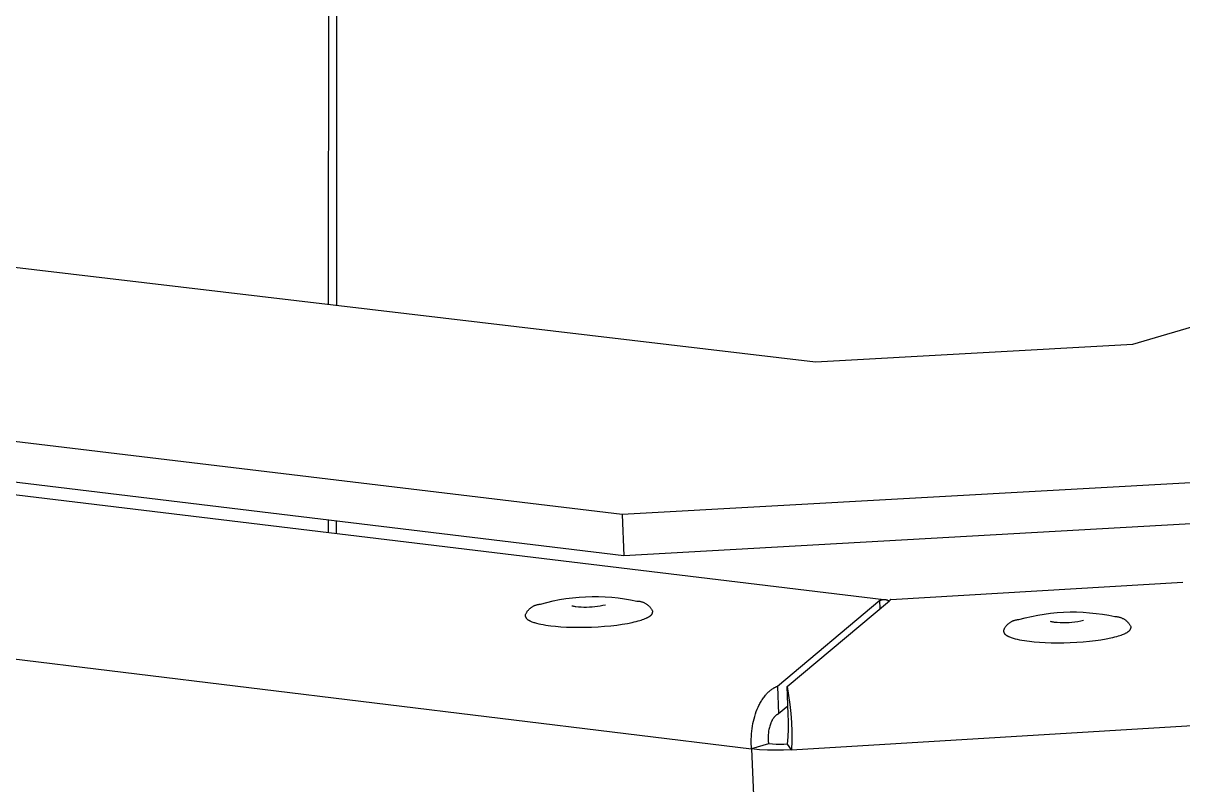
# Model space of a CAD drawing. Header units: millimetres. Extents: x 974 to 5700, y -47 to 3256.
# Drawn here: x 1854.4 to 1937.5, y 1317.5 to 1372.1 of the extents above; entities that cross this region are included whole.
import ezdxf

# ---------------------------------------------------------------- set-up
doc = ezdxf.new("R2010")
doc.units = ezdxf.units.MM
doc.header["$MEASUREMENT"] = 0
doc.layers.add('Domyslna', color=7, linetype='Continuous', true_color=0x000000)
doc.layers.add('Utwórz2D linie widoczne', color=7, linetype='Continuous', true_color=0x000000)

msp = doc.modelspace()

# ---------------------------------------------------------------- linework, layer by layer
at = {"layer": 'Domyslna'}
for p, q in [((1654.746, 1350.85), (1906.592, 1320.094)), ((1909.462, 1320.034), (1954.497, 1322.759)), ((1906.592, 1320.094), (1935.981, 603.659))]:
    msp.add_line(p, q, dxfattribs=at)
at = {"layer": 'Utwórz2D linie widoczne'}
for p, q in [((1933.908, 1349.088), (2097.158, 1397.747)), ((1876.273, 1383.838), (1876.253, 1351.962)), ((1876.857, 1383.771), (1876.836, 1351.893)), ((1713.005, 1371.258), (1911.175, 1347.835)), ((1897.306, 1336.899), (1666.098, 1364.631)), ((1897.429, 1333.943), (1666.26, 1361.765)), ((1684.047, 1358.768), (1916.08, 1330.814)), ((1911.175, 1347.835), (1933.908, 1349.088)), ((1961.914, 1340.505), (1897.306, 1336.899)), ((1962.024, 1337.56), (1897.429, 1333.943)), ((1876.243, 1336.493), (1876.243, 1335.614)), ((1876.825, 1336.423), (1876.825, 1335.544)), ((1897.306, 1336.899), (1897.429, 1333.943)), ((1916.571, 1330.798), (1937.495, 1332.049)), ((1891.455, 1330.47), (1891.908, 1330.592)), ((1891.908, 1330.592), (1892.366, 1330.7)), ((1892.366, 1330.7), (1892.826, 1330.792)), ((1892.826, 1330.792), (1893.29, 1330.869)), ((1893.29, 1330.869), (1893.756, 1330.93)), ((1893.756, 1330.93), (1894.223, 1330.975)), ((1894.223, 1330.975), (1894.692, 1331.005)), ((1894.692, 1331.005), (1895.161, 1331.019)), ((1895.161, 1331.019), (1895.631, 1331.017)), ((1895.631, 1331.017), (1896.101, 1331)), ((1896.101, 1331), (1896.569, 1330.967)), ((1896.569, 1330.967), (1897.036, 1330.918)), ((1897.036, 1330.918), (1897.479, 1330.858)), ((1897.479, 1330.858), (1897.92, 1330.783)), ((1897.92, 1330.783), (1898.359, 1330.695)), ((1898.359, 1330.695), (1898.403, 1330.694)), ((1898.403, 1330.694), (1898.446, 1330.691)), ((1898.446, 1330.691), (1898.49, 1330.687)), ((1898.49, 1330.687), (1898.534, 1330.682)), ((1898.534, 1330.682), (1898.577, 1330.675)), ((1898.577, 1330.675), (1898.62, 1330.666)), ((1898.62, 1330.666), (1898.663, 1330.656)), ((1898.663, 1330.656), (1898.705, 1330.645)), ((1898.705, 1330.645), (1898.747, 1330.632)), ((1898.747, 1330.632), (1898.789, 1330.618)), ((1898.789, 1330.618), (1898.83, 1330.602)), ((1898.83, 1330.602), (1898.87, 1330.585)), ((1898.87, 1330.585), (1898.91, 1330.566)), ((1898.91, 1330.566), (1898.949, 1330.546)), ((1898.949, 1330.546), (1898.987, 1330.525)), ((1898.987, 1330.525), (1899.025, 1330.502)), ((1899.025, 1330.502), (1899.062, 1330.479)), ((1915.79, 1330.725), (1908.441, 1324.581)), ((1909.132, 1324.567), (1916.476, 1330.71)), ((1915.79, 1330.725), (1915.808, 1330.735)), ((1915.813, 1330.156), (1915.79, 1330.725)), ((1915.808, 1330.735), (1915.826, 1330.745)), ((1915.826, 1330.745), (1915.845, 1330.754)), ((1915.845, 1330.754), (1915.864, 1330.762)), ((1915.864, 1330.762), (1915.883, 1330.77)), ((1915.883, 1330.77), (1915.902, 1330.777)), ((1915.902, 1330.777), (1915.922, 1330.783)), ((1915.922, 1330.783), (1915.942, 1330.789)), ((1915.942, 1330.789), (1915.962, 1330.793)), ((1915.962, 1330.793), (1915.982, 1330.798)), ((1915.982, 1330.798), (1916.002, 1330.801)), ((1916.002, 1330.801), (1916.022, 1330.804)), ((1916.022, 1330.804), (1916.043, 1330.806)), ((1916.043, 1330.806), (1916.064, 1330.808)), ((1916.064, 1330.808), (1916.084, 1330.808)), ((1916.084, 1330.808), (1916.105, 1330.808)), ((1916.105, 1330.808), (1916.125, 1330.807)), ((1916.125, 1330.807), (1916.146, 1330.806)), ((1916.146, 1330.806), (1916.166, 1330.804)), ((1916.166, 1330.804), (1916.187, 1330.801)), ((1916.187, 1330.801), (1916.207, 1330.797)), ((1916.207, 1330.797), (1916.227, 1330.793)), ((1916.227, 1330.793), (1916.247, 1330.788)), ((1916.247, 1330.788), (1916.267, 1330.782)), ((1916.267, 1330.782), (1916.287, 1330.776)), ((1916.287, 1330.776), (1916.306, 1330.769)), ((1916.306, 1330.769), (1916.325, 1330.761)), ((1916.325, 1330.761), (1916.344, 1330.753)), ((1916.344, 1330.753), (1916.362, 1330.743)), ((1916.362, 1330.743), (1916.381, 1330.734)), ((1916.381, 1330.734), (1916.399, 1330.723)), ((1916.399, 1330.723), (1916.416, 1330.713)), ((1916.416, 1330.713), (1916.433, 1330.701)), ((1916.433, 1330.701), (1916.45, 1330.689)), ((1916.477, 1330.715), (1916.476, 1330.71)), ((1916.479, 1330.72), (1916.477, 1330.715)), ((1916.481, 1330.724), (1916.479, 1330.72)), ((1916.484, 1330.729), (1916.481, 1330.724)), ((1916.486, 1330.733), (1916.484, 1330.729)), ((1916.489, 1330.737), (1916.486, 1330.733)), ((1916.491, 1330.741), (1916.489, 1330.737)), ((1916.494, 1330.745), (1916.491, 1330.741)), ((1916.497, 1330.749), (1916.494, 1330.745)), ((1916.5, 1330.753), (1916.497, 1330.749)), ((1916.504, 1330.757), (1916.5, 1330.753)), ((1916.507, 1330.761), (1916.504, 1330.757)), ((1916.511, 1330.764), (1916.507, 1330.761)), ((1916.514, 1330.768), (1916.511, 1330.764)), ((1916.518, 1330.771), (1916.514, 1330.768)), ((1916.522, 1330.774), (1916.518, 1330.771)), ((1916.526, 1330.777), (1916.522, 1330.774)), ((1916.53, 1330.78), (1916.526, 1330.777)), ((1916.534, 1330.783), (1916.53, 1330.78)), ((1916.538, 1330.785), (1916.534, 1330.783)), ((1916.543, 1330.788), (1916.538, 1330.785)), ((1916.547, 1330.79), (1916.543, 1330.788)), ((1916.552, 1330.792), (1916.547, 1330.79)), ((1916.556, 1330.794), (1916.552, 1330.792)), ((1916.561, 1330.796), (1916.556, 1330.794)), ((1916.566, 1330.797), (1916.561, 1330.796)), ((1890.385, 1329.691), (1890.4, 1329.73)), ((1890.389, 1329.593), (1890.385, 1329.691)), ((1890.4, 1329.73), (1890.416, 1329.767)), ((1890.416, 1329.767), (1890.434, 1329.805)), ((1890.434, 1329.805), (1890.453, 1329.841)), ((1890.453, 1329.841), (1890.474, 1329.877)), ((1890.474, 1329.877), (1890.495, 1329.912)), ((1890.495, 1329.912), (1890.518, 1329.947)), ((1890.518, 1329.947), (1890.542, 1329.98)), ((1890.542, 1329.98), (1890.567, 1330.013)), ((1890.567, 1330.013), (1890.593, 1330.045)), ((1890.593, 1330.045), (1890.62, 1330.076)), ((1890.62, 1330.076), (1890.648, 1330.106)), ((1890.648, 1330.106), (1890.677, 1330.135)), ((1890.677, 1330.135), (1890.707, 1330.163)), ((1890.707, 1330.163), (1890.739, 1330.19)), ((1890.739, 1330.19), (1890.771, 1330.216)), ((1890.771, 1330.216), (1890.804, 1330.24)), ((1890.804, 1330.24), (1890.837, 1330.264)), ((1890.837, 1330.264), (1890.872, 1330.287)), ((1890.872, 1330.287), (1890.907, 1330.308)), ((1890.907, 1330.308), (1890.943, 1330.328)), ((1890.943, 1330.328), (1890.98, 1330.347)), ((1890.98, 1330.347), (1891.017, 1330.364)), ((1891.017, 1330.364), (1891.055, 1330.381)), ((1891.055, 1330.381), (1891.093, 1330.396)), ((1891.093, 1330.396), (1891.132, 1330.409)), ((1891.132, 1330.409), (1891.171, 1330.422)), ((1891.171, 1330.422), (1891.211, 1330.433)), ((1891.211, 1330.433), (1891.251, 1330.442)), ((1891.251, 1330.442), (1891.291, 1330.451)), ((1891.291, 1330.451), (1891.332, 1330.457)), ((1891.332, 1330.457), (1891.373, 1330.463)), ((1891.373, 1330.463), (1891.414, 1330.467)), ((1891.414, 1330.467), (1891.455, 1330.47)), ((1893.714, 1330.353), (1893.77, 1330.338)), ((1893.77, 1330.338), (1893.827, 1330.326)), ((1893.827, 1330.326), (1893.884, 1330.315)), ((1893.884, 1330.315), (1893.941, 1330.306)), ((1893.941, 1330.306), (1893.999, 1330.3)), ((1893.999, 1330.3), (1894.191, 1330.281)), ((1894.191, 1330.281), (1894.384, 1330.268)), ((1894.384, 1330.268), (1894.577, 1330.262)), ((1894.577, 1330.262), (1894.771, 1330.262)), ((1894.771, 1330.262), (1894.964, 1330.268)), ((1894.964, 1330.268), (1895.157, 1330.28)), ((1895.157, 1330.28), (1895.35, 1330.298)), ((1895.35, 1330.298), (1895.541, 1330.322)), ((1895.541, 1330.322), (1895.732, 1330.352)), ((1895.732, 1330.352), (1895.922, 1330.389)), ((1895.922, 1330.389), (1896.111, 1330.431)), ((1899.062, 1330.479), (1899.098, 1330.453)), ((1899.098, 1330.453), (1899.133, 1330.427)), ((1899.133, 1330.427), (1899.167, 1330.399)), ((1899.167, 1330.399), (1899.2, 1330.371)), ((1899.2, 1330.371), (1899.232, 1330.341)), ((1899.232, 1330.341), (1899.263, 1330.31)), ((1899.263, 1330.31), (1899.293, 1330.278)), ((1899.293, 1330.278), (1899.322, 1330.245)), ((1899.322, 1330.245), (1899.35, 1330.211)), ((1899.35, 1330.211), (1899.376, 1330.176)), ((1899.367, 1329.663), (1899.378, 1329.673)), ((1899.376, 1330.176), (1899.402, 1330.14)), ((1899.378, 1329.673), (1899.389, 1329.682)), ((1899.389, 1329.682), (1899.399, 1329.692)), ((1899.399, 1329.692), (1899.408, 1329.702)), ((1899.402, 1330.14), (1899.426, 1330.103)), ((1899.408, 1329.702), (1899.417, 1329.712)), ((1899.417, 1329.712), (1899.426, 1329.722)), ((1899.426, 1330.103), (1899.448, 1330.066)), ((1899.426, 1329.722), (1899.434, 1329.731)), ((1899.434, 1329.731), (1899.441, 1329.741)), ((1899.441, 1329.741), (1899.449, 1329.751)), ((1899.448, 1330.066), (1899.47, 1330.027)), ((1899.449, 1329.751), (1899.452, 1329.756)), ((1899.452, 1329.756), (1899.455, 1329.761)), ((1899.455, 1329.761), (1899.458, 1329.766)), ((1899.458, 1329.766), (1899.461, 1329.771)), ((1899.461, 1329.771), (1899.464, 1329.776)), ((1899.464, 1329.776), (1899.467, 1329.781)), ((1899.467, 1329.781), (1899.469, 1329.786)), ((1899.469, 1329.786), (1899.472, 1329.791)), ((1899.47, 1330.027), (1899.49, 1329.988)), ((1899.472, 1329.791), (1899.474, 1329.796)), ((1899.474, 1329.796), (1899.476, 1329.801)), ((1899.476, 1329.801), (1899.478, 1329.806)), ((1899.478, 1329.806), (1899.48, 1329.811)), ((1899.48, 1329.811), (1899.482, 1329.816)), ((1899.482, 1329.816), (1899.484, 1329.821)), ((1899.484, 1329.821), (1899.485, 1329.826)), ((1899.485, 1329.826), (1899.487, 1329.831)), ((1899.487, 1329.831), (1899.488, 1329.836)), ((1899.488, 1329.836), (1899.489, 1329.841)), ((1899.489, 1329.841), (1899.49, 1329.846)), ((1899.49, 1329.988), (1899.494, 1329.89)), ((1899.49, 1329.846), (1899.491, 1329.851)), ((1899.491, 1329.851), (1899.492, 1329.856)), ((1899.492, 1329.856), (1899.493, 1329.861)), ((1899.493, 1329.866), (1899.494, 1329.871)), ((1899.493, 1329.861), (1899.493, 1329.866)), ((1899.494, 1329.885), (1899.494, 1329.89)), ((1899.494, 1329.88), (1899.494, 1329.885)), ((1899.494, 1329.876), (1899.494, 1329.88)), ((1899.494, 1329.871), (1899.494, 1329.876)), ((1926.641, 1329.597), (1927.099, 1329.688)), ((1927.099, 1329.688), (1927.559, 1329.764)), ((1927.559, 1329.764), (1928.022, 1329.824)), ((1928.022, 1329.824), (1928.487, 1329.869)), ((1928.487, 1329.869), (1928.952, 1329.898)), ((1928.952, 1329.898), (1929.419, 1329.912)), ((1929.419, 1329.912), (1929.885, 1329.91)), ((1929.885, 1329.91), (1930.352, 1329.893)), ((1930.352, 1329.893), (1930.817, 1329.86)), ((1930.817, 1329.86), (1931.282, 1329.812)), ((1931.282, 1329.812), (1931.733, 1329.75)), ((1931.733, 1329.75), (1932.182, 1329.674)), ((1932.182, 1329.674), (1932.628, 1329.583)), ((1890.389, 1329.593), (1890.389, 1329.59)), ((1890.389, 1329.59), (1890.389, 1329.587)), ((1890.389, 1329.587), (1890.389, 1329.583)), ((1890.389, 1329.583), (1890.39, 1329.58)), ((1890.39, 1329.58), (1890.39, 1329.576)), ((1890.39, 1329.576), (1890.391, 1329.573)), ((1890.391, 1329.573), (1890.391, 1329.569)), ((1890.391, 1329.569), (1890.392, 1329.566)), ((1890.392, 1329.566), (1890.393, 1329.563)), ((1890.393, 1329.563), (1890.393, 1329.559)), ((1890.393, 1329.559), (1890.394, 1329.556)), ((1890.394, 1329.556), (1890.395, 1329.552)), ((1890.395, 1329.552), (1890.396, 1329.549)), ((1890.396, 1329.549), (1890.397, 1329.545)), ((1890.397, 1329.545), (1890.399, 1329.539)), ((1890.399, 1329.539), (1890.402, 1329.532)), ((1890.402, 1329.532), (1890.404, 1329.525)), ((1890.404, 1329.525), (1890.407, 1329.518)), ((1890.407, 1329.518), (1890.411, 1329.511)), ((1890.411, 1329.511), (1890.414, 1329.505)), ((1890.414, 1329.505), (1890.418, 1329.498)), ((1890.418, 1329.498), (1890.422, 1329.491)), ((1890.422, 1329.491), (1890.426, 1329.484)), ((1890.426, 1329.484), (1890.431, 1329.478)), ((1890.431, 1329.478), (1890.435, 1329.471)), ((1890.435, 1329.471), (1890.44, 1329.464)), ((1890.44, 1329.464), (1890.446, 1329.458)), ((1890.446, 1329.458), (1890.451, 1329.451)), ((1890.451, 1329.451), (1890.457, 1329.444)), ((1890.457, 1329.444), (1890.463, 1329.438)), ((1890.463, 1329.438), (1890.469, 1329.431)), ((1890.469, 1329.431), (1890.476, 1329.425)), ((1890.476, 1329.425), (1890.482, 1329.418)), ((1890.482, 1329.418), (1890.49, 1329.411)), ((1890.49, 1329.411), (1890.497, 1329.405)), ((1890.497, 1329.405), (1890.504, 1329.398)), ((1890.504, 1329.398), (1890.512, 1329.392)), ((1890.512, 1329.392), (1890.528, 1329.379)), ((1890.528, 1329.379), (1890.546, 1329.366)), ((1890.546, 1329.366), (1890.564, 1329.353)), ((1890.564, 1329.353), (1890.583, 1329.341)), ((1890.583, 1329.341), (1890.603, 1329.328)), ((1890.603, 1329.328), (1890.624, 1329.316)), ((1890.624, 1329.316), (1890.646, 1329.304)), ((1890.646, 1329.304), (1890.669, 1329.291)), ((1890.669, 1329.291), (1890.693, 1329.279)), ((1890.693, 1329.279), (1890.718, 1329.267)), ((1890.718, 1329.267), (1890.743, 1329.256)), ((1890.743, 1329.256), (1890.797, 1329.232)), ((1890.797, 1329.232), (1890.854, 1329.21)), ((1890.854, 1329.21), (1890.915, 1329.188)), ((1890.915, 1329.188), (1890.978, 1329.166)), ((1890.978, 1329.166), (1891.044, 1329.145)), ((1891.044, 1329.145), (1891.114, 1329.125)), ((1891.114, 1329.125), (1891.186, 1329.105)), ((1891.186, 1329.105), (1891.337, 1329.067)), ((1891.337, 1329.067), (1891.498, 1329.033)), ((1891.498, 1329.033), (1891.666, 1329.001)), ((1891.666, 1329.001), (1891.842, 1328.971)), ((1891.842, 1328.971), (1892.022, 1328.945)), ((1892.022, 1328.945), (1892.207, 1328.921)), ((1892.207, 1328.921), (1892.546, 1328.884)), ((1892.546, 1328.884), (1892.916, 1328.854)), ((1892.916, 1328.854), (1893.316, 1328.831)), ((1895.116, 1328.826), (1895.586, 1328.85)), ((1895.586, 1328.85), (1896.048, 1328.882)), ((1896.048, 1328.882), (1896.497, 1328.924)), ((1896.497, 1328.924), (1896.924, 1328.974)), ((1896.924, 1328.974), (1897.324, 1329.03)), ((1897.324, 1329.03), (1897.694, 1329.093)), ((1897.694, 1329.093), (1898.028, 1329.16)), ((1898.028, 1329.16), (1898.181, 1329.195)), ((1898.181, 1329.195), (1898.326, 1329.23)), ((1898.326, 1329.23), (1898.46, 1329.266)), ((1898.46, 1329.266), (1898.586, 1329.302)), ((1898.586, 1329.302), (1898.685, 1329.333)), ((1898.685, 1329.333), (1898.78, 1329.365)), ((1898.78, 1329.365), (1898.871, 1329.398)), ((1898.871, 1329.398), (1898.958, 1329.432)), ((1898.958, 1329.432), (1899.039, 1329.467)), ((1899.039, 1329.467), (1899.078, 1329.485)), ((1899.078, 1329.485), (1899.115, 1329.503)), ((1899.115, 1329.503), (1899.151, 1329.521)), ((1899.151, 1329.521), (1899.185, 1329.539)), ((1899.185, 1329.539), (1899.218, 1329.558)), ((1899.218, 1329.558), (1899.249, 1329.577)), ((1899.249, 1329.577), (1899.278, 1329.596)), ((1899.278, 1329.596), (1899.306, 1329.615)), ((1899.306, 1329.615), (1899.319, 1329.624)), ((1899.319, 1329.624), (1899.332, 1329.634)), ((1899.332, 1329.634), (1899.344, 1329.643)), ((1899.344, 1329.643), (1899.356, 1329.653)), ((1899.356, 1329.653), (1899.367, 1329.663)), ((1924.769, 1328.811), (1924.792, 1328.846)), ((1924.792, 1328.846), (1924.816, 1328.879)), ((1924.816, 1328.879), (1924.842, 1328.912)), ((1924.842, 1328.912), (1924.868, 1328.944)), ((1924.868, 1328.944), (1924.895, 1328.975)), ((1924.895, 1328.975), (1924.924, 1329.006)), ((1924.924, 1329.006), (1924.953, 1329.035)), ((1924.953, 1329.035), (1924.984, 1329.063)), ((1924.984, 1329.063), (1925.015, 1329.09)), ((1925.015, 1329.09), (1925.047, 1329.116)), ((1925.047, 1329.116), (1925.08, 1329.141)), ((1925.08, 1329.141), (1925.114, 1329.165)), ((1925.114, 1329.165), (1925.149, 1329.187)), ((1925.149, 1329.187), (1925.185, 1329.208)), ((1925.185, 1329.208), (1925.221, 1329.229)), ((1925.221, 1329.229), (1925.258, 1329.247)), ((1925.258, 1329.247), (1925.295, 1329.265)), ((1925.295, 1329.265), (1925.333, 1329.281)), ((1925.333, 1329.281), (1925.372, 1329.296)), ((1925.372, 1329.296), (1925.411, 1329.31)), ((1925.411, 1329.31), (1925.451, 1329.322)), ((1925.451, 1329.322), (1925.491, 1329.333)), ((1925.491, 1329.333), (1925.531, 1329.343)), ((1925.531, 1329.343), (1925.571, 1329.351)), ((1925.571, 1329.351), (1925.612, 1329.358)), ((1925.612, 1329.358), (1925.653, 1329.363)), ((1925.653, 1329.363), (1925.695, 1329.367)), ((1925.695, 1329.367), (1925.736, 1329.37)), ((1925.736, 1329.37), (1926.187, 1329.491)), ((1926.187, 1329.491), (1926.641, 1329.597)), ((1927.99, 1329.245), (1928.047, 1329.23)), ((1928.047, 1329.23), (1928.106, 1329.217)), ((1928.106, 1329.217), (1928.165, 1329.206)), ((1928.165, 1329.206), (1928.224, 1329.197)), ((1928.224, 1329.197), (1928.283, 1329.19)), ((1928.283, 1329.19), (1928.494, 1329.17)), ((1928.494, 1329.17), (1928.705, 1329.157)), ((1928.705, 1329.157), (1928.917, 1329.152)), ((1928.917, 1329.152), (1929.129, 1329.154)), ((1929.129, 1329.154), (1929.341, 1329.163)), ((1929.341, 1329.163), (1929.552, 1329.18)), ((1929.552, 1329.18), (1929.762, 1329.204)), ((1929.762, 1329.204), (1929.972, 1329.235)), ((1929.972, 1329.235), (1930.18, 1329.274)), ((1930.18, 1329.274), (1930.387, 1329.32)), ((1932.628, 1329.583), (1932.672, 1329.582)), ((1932.672, 1329.582), (1932.716, 1329.58)), ((1932.716, 1329.58), (1932.76, 1329.576)), ((1932.76, 1329.576), (1932.804, 1329.57)), ((1932.804, 1329.57), (1932.847, 1329.563)), ((1932.847, 1329.563), (1932.891, 1329.554)), ((1932.891, 1329.554), (1932.933, 1329.544)), ((1932.933, 1329.544), (1932.976, 1329.532)), ((1932.976, 1329.532), (1933.018, 1329.519)), ((1933.018, 1329.519), (1933.06, 1329.505)), ((1933.06, 1329.505), (1933.101, 1329.489)), ((1933.101, 1329.489), (1933.141, 1329.471)), ((1933.141, 1329.471), (1933.181, 1329.453)), ((1933.181, 1329.453), (1933.221, 1329.433)), ((1933.221, 1329.433), (1933.259, 1329.411)), ((1933.259, 1329.411), (1933.297, 1329.388)), ((1933.297, 1329.388), (1933.334, 1329.364)), ((1933.334, 1329.364), (1933.37, 1329.339)), ((1933.37, 1329.339), (1933.405, 1329.313)), ((1933.405, 1329.313), (1933.44, 1329.285)), ((1933.44, 1329.285), (1933.473, 1329.256)), ((1933.473, 1329.256), (1933.505, 1329.226)), ((1933.505, 1329.226), (1933.536, 1329.195)), ((1933.536, 1329.195), (1933.566, 1329.162)), ((1933.566, 1329.162), (1933.596, 1329.129)), ((1933.596, 1329.129), (1933.623, 1329.095)), ((1933.623, 1329.095), (1933.65, 1329.06)), ((1933.65, 1329.06), (1933.675, 1329.024)), ((1933.675, 1329.024), (1933.7, 1328.987)), ((1933.7, 1328.987), (1933.722, 1328.949)), ((1933.722, 1328.949), (1933.744, 1328.911)), ((1933.744, 1328.911), (1933.764, 1328.872)), ((1933.764, 1328.872), (1933.768, 1328.774)), ((1893.316, 1328.831), (1893.741, 1328.816)), ((1893.741, 1328.816), (1894.187, 1328.81)), ((1894.187, 1328.81), (1894.648, 1328.813)), ((1894.648, 1328.813), (1895.116, 1328.826)), ((1924.658, 1328.589), (1924.673, 1328.628)), ((1924.662, 1328.491), (1924.658, 1328.589)), ((1924.662, 1328.491), (1924.662, 1328.488)), ((1924.662, 1328.488), (1924.662, 1328.484)), ((1924.662, 1328.484), (1924.663, 1328.481)), ((1924.663, 1328.481), (1924.663, 1328.477)), ((1924.663, 1328.477), (1924.664, 1328.474)), ((1924.664, 1328.474), (1924.664, 1328.47)), ((1924.664, 1328.47), (1924.665, 1328.467)), ((1924.665, 1328.467), (1924.665, 1328.464)), ((1924.665, 1328.464), (1924.666, 1328.46)), ((1924.666, 1328.46), (1924.667, 1328.457)), ((1924.667, 1328.457), (1924.667, 1328.453)), ((1924.667, 1328.453), (1924.668, 1328.45)), ((1924.668, 1328.45), (1924.669, 1328.446)), ((1924.669, 1328.446), (1924.67, 1328.443)), ((1924.67, 1328.443), (1924.673, 1328.436)), ((1924.673, 1328.628), (1924.69, 1328.666)), ((1924.673, 1328.436), (1924.675, 1328.429)), ((1924.675, 1328.429), (1924.678, 1328.422)), ((1924.678, 1328.422), (1924.681, 1328.415)), ((1924.681, 1328.415), (1924.684, 1328.408)), ((1924.684, 1328.408), (1924.688, 1328.401)), ((1924.688, 1328.401), (1924.691, 1328.395)), ((1924.69, 1328.666), (1924.708, 1328.703)), ((1924.691, 1328.395), (1924.695, 1328.388)), ((1924.695, 1328.388), (1924.7, 1328.381)), ((1924.7, 1328.381), (1924.704, 1328.374)), ((1924.704, 1328.374), (1924.709, 1328.367)), ((1924.708, 1328.703), (1924.727, 1328.74)), ((1924.709, 1328.367), (1924.714, 1328.36)), ((1924.714, 1328.36), (1924.72, 1328.354)), ((1924.72, 1328.354), (1924.725, 1328.347)), ((1924.725, 1328.347), (1924.731, 1328.34)), ((1924.727, 1328.74), (1924.748, 1328.776)), ((1924.731, 1328.34), (1924.737, 1328.334)), ((1924.737, 1328.334), (1924.743, 1328.327)), ((1924.743, 1328.327), (1924.75, 1328.32)), ((1924.748, 1328.776), (1924.769, 1328.811)), ((1924.75, 1328.32), (1924.757, 1328.313)), ((1924.757, 1328.313), (1924.764, 1328.307)), ((1924.764, 1328.307), (1924.771, 1328.3)), ((1924.771, 1328.3), (1924.779, 1328.294)), ((1924.779, 1328.294), (1924.787, 1328.287)), ((1924.787, 1328.287), (1924.804, 1328.274)), ((1924.804, 1328.274), (1924.821, 1328.261)), ((1924.821, 1328.261), (1924.84, 1328.248)), ((1924.84, 1328.248), (1924.859, 1328.235)), ((1924.859, 1328.235), (1924.88, 1328.223)), ((1924.88, 1328.223), (1924.901, 1328.21)), ((1924.901, 1328.21), (1924.923, 1328.197)), ((1924.923, 1328.197), (1924.947, 1328.185)), ((1924.947, 1328.185), (1924.971, 1328.173)), ((1924.971, 1328.173), (1924.996, 1328.161)), ((1924.996, 1328.161), (1925.022, 1328.149)), ((1925.022, 1328.149), (1925.077, 1328.125)), ((1925.077, 1328.125), (1925.135, 1328.102)), ((1925.135, 1328.102), (1925.196, 1328.08)), ((1925.196, 1328.08), (1925.261, 1328.058)), ((1925.261, 1328.058), (1925.328, 1328.036)), ((1925.328, 1328.036), (1925.399, 1328.016)), ((1925.399, 1328.016), (1925.472, 1327.996)), ((1931.996, 1327.982), (1932.329, 1328.049)), ((1932.329, 1328.049), (1932.481, 1328.084)), ((1932.481, 1328.084), (1932.624, 1328.119)), ((1932.624, 1328.119), (1932.757, 1328.155)), ((1932.757, 1328.155), (1932.881, 1328.192)), ((1932.881, 1328.192), (1932.978, 1328.222)), ((1932.978, 1328.222), (1933.072, 1328.254)), ((1933.072, 1328.254), (1933.161, 1328.287)), ((1933.161, 1328.287), (1933.245, 1328.32)), ((1933.245, 1328.32), (1933.324, 1328.355)), ((1933.324, 1328.355), (1933.362, 1328.372)), ((1933.362, 1328.372), (1933.398, 1328.39)), ((1933.398, 1328.39), (1933.433, 1328.408)), ((1933.433, 1328.408), (1933.467, 1328.426)), ((1933.467, 1328.426), (1933.498, 1328.445)), ((1933.498, 1328.445), (1933.529, 1328.463)), ((1933.529, 1328.463), (1933.557, 1328.482)), ((1933.557, 1328.482), (1933.584, 1328.501)), ((1933.584, 1328.501), (1933.597, 1328.51)), ((1933.597, 1328.51), (1933.61, 1328.52)), ((1933.61, 1328.52), (1933.622, 1328.529)), ((1933.622, 1328.529), (1933.633, 1328.539)), ((1933.633, 1328.539), (1933.644, 1328.548)), ((1933.644, 1328.548), (1933.655, 1328.558)), ((1933.655, 1328.558), (1933.665, 1328.567)), ((1933.665, 1328.567), (1933.675, 1328.577)), ((1933.675, 1328.577), (1933.684, 1328.587)), ((1933.684, 1328.587), (1933.693, 1328.597)), ((1933.693, 1328.597), (1933.701, 1328.606)), ((1933.701, 1328.606), (1933.709, 1328.616)), ((1933.709, 1328.616), (1933.717, 1328.626)), ((1933.717, 1328.626), (1933.724, 1328.636)), ((1933.724, 1328.636), (1933.727, 1328.64)), ((1933.727, 1328.64), (1933.73, 1328.645)), ((1933.73, 1328.645), (1933.733, 1328.65)), ((1933.733, 1328.65), (1933.736, 1328.655)), ((1933.736, 1328.655), (1933.739, 1328.66)), ((1933.739, 1328.66), (1933.741, 1328.665)), ((1933.741, 1328.665), (1933.744, 1328.67)), ((1933.744, 1328.67), (1933.746, 1328.675)), ((1933.746, 1328.675), (1933.749, 1328.68)), ((1933.749, 1328.68), (1933.751, 1328.685)), ((1933.751, 1328.685), (1933.753, 1328.69)), ((1933.753, 1328.69), (1933.755, 1328.695)), ((1933.755, 1328.695), (1933.757, 1328.7)), ((1933.757, 1328.7), (1933.758, 1328.704)), ((1933.758, 1328.704), (1933.76, 1328.709)), ((1933.76, 1328.709), (1933.761, 1328.714)), ((1933.761, 1328.714), (1933.762, 1328.719)), ((1933.762, 1328.719), (1933.764, 1328.724)), ((1933.764, 1328.724), (1933.765, 1328.729)), ((1933.765, 1328.729), (1933.766, 1328.734)), ((1933.766, 1328.739), (1933.767, 1328.744)), ((1933.766, 1328.734), (1933.766, 1328.739)), ((1933.767, 1328.749), (1933.768, 1328.754)), ((1933.767, 1328.744), (1933.767, 1328.749)), ((1933.768, 1328.769), (1933.768, 1328.773)), ((1933.768, 1328.764), (1933.768, 1328.769)), ((1933.768, 1328.759), (1933.768, 1328.764)), ((1933.768, 1328.754), (1933.768, 1328.759)), ((1925.472, 1327.996), (1925.626, 1327.958)), ((1925.626, 1327.958), (1925.789, 1327.922)), ((1925.789, 1327.922), (1925.961, 1327.89)), ((1925.961, 1327.89), (1926.139, 1327.86)), ((1926.139, 1327.86), (1926.322, 1327.833)), ((1926.322, 1327.833), (1926.51, 1327.809)), ((1926.51, 1327.809), (1926.85, 1327.772)), ((1926.85, 1327.772), (1927.222, 1327.742)), ((1927.222, 1327.742), (1927.623, 1327.719)), ((1927.623, 1327.719), (1928.05, 1327.704)), ((1928.05, 1327.704), (1928.496, 1327.698)), ((1928.496, 1327.698), (1928.958, 1327.701)), ((1928.958, 1327.701), (1929.426, 1327.715)), ((1929.426, 1327.715), (1929.896, 1327.738)), ((1929.896, 1327.738), (1930.357, 1327.77)), ((1930.357, 1327.77), (1930.804, 1327.812)), ((1930.804, 1327.812), (1931.23, 1327.862)), ((1931.23, 1327.862), (1931.629, 1327.919)), ((1931.629, 1327.919), (1931.996, 1327.982)), ((1907.481, 1323.816), (1907.529, 1323.877)), ((1907.529, 1323.877), (1907.577, 1323.938)), ((1907.577, 1323.938), (1907.628, 1323.997)), ((1907.628, 1323.997), (1907.67, 1324.044)), ((1907.67, 1324.044), (1907.714, 1324.09)), ((1907.714, 1324.09), (1907.758, 1324.135)), ((1907.758, 1324.135), (1907.804, 1324.18)), ((1907.804, 1324.18), (1907.85, 1324.222)), ((1907.85, 1324.222), (1907.898, 1324.264)), ((1907.898, 1324.264), (1907.947, 1324.304)), ((1907.947, 1324.304), (1907.997, 1324.342)), ((1907.997, 1324.342), (1908.049, 1324.379)), ((1908.049, 1324.379), (1908.101, 1324.414)), ((1908.101, 1324.414), (1908.128, 1324.431)), ((1908.128, 1324.431), (1908.155, 1324.447)), ((1908.155, 1324.447), (1908.182, 1324.463)), ((1908.182, 1324.463), (1908.21, 1324.479)), ((1908.21, 1324.479), (1908.238, 1324.493)), ((1908.238, 1324.493), (1908.266, 1324.508)), ((1908.266, 1324.508), (1908.294, 1324.521)), ((1908.294, 1324.521), (1908.323, 1324.535)), ((1908.323, 1324.535), (1908.352, 1324.547)), ((1908.352, 1324.547), (1908.382, 1324.559)), ((1908.382, 1324.559), (1908.411, 1324.57)), ((1908.411, 1324.57), (1908.441, 1324.581)), ((1908.441, 1324.581), (1908.522, 1322.611)), ((1909.132, 1324.567), (1909.24, 1323.925)), ((1909.212, 1322.596), (1909.132, 1324.567)), ((1909.24, 1323.925), (1909.329, 1323.281)), ((1906.994, 1322.937), (1907.055, 1323.08)), ((1907.055, 1323.08), (1907.121, 1323.22)), ((1907.121, 1323.22), (1907.156, 1323.29)), ((1907.156, 1323.29), (1907.192, 1323.358)), ((1907.192, 1323.358), (1907.229, 1323.426)), ((1907.229, 1323.426), (1907.267, 1323.493)), ((1907.267, 1323.493), (1907.307, 1323.56)), ((1907.307, 1323.56), (1907.349, 1323.625)), ((1907.349, 1323.625), (1907.392, 1323.69)), ((1907.392, 1323.69), (1907.436, 1323.753)), ((1907.436, 1323.753), (1907.481, 1323.816)), ((1909.189, 1323.169), (1908.522, 1322.611)), ((1909.329, 1323.281), (1909.397, 1322.634)), ((1906.724, 1322.083), (1906.767, 1322.257)), ((1906.767, 1322.257), (1906.815, 1322.43)), ((1906.815, 1322.43), (1906.869, 1322.601)), ((1906.869, 1322.601), (1906.929, 1322.77)), ((1906.929, 1322.77), (1906.994, 1322.937)), ((1908.096, 1322.207), (1908.077, 1322.176)), ((1908.115, 1322.238), (1908.096, 1322.207)), ((1908.135, 1322.269), (1908.115, 1322.238)), ((1908.156, 1322.299), (1908.135, 1322.269)), ((1908.178, 1322.328), (1908.156, 1322.299)), ((1908.196, 1322.352), (1908.178, 1322.328)), ((1908.215, 1322.375), (1908.196, 1322.352)), ((1908.235, 1322.397), (1908.215, 1322.375)), ((1908.254, 1322.419), (1908.235, 1322.397)), ((1908.275, 1322.44), (1908.254, 1322.419)), ((1908.296, 1322.461), (1908.275, 1322.44)), ((1908.318, 1322.481), (1908.296, 1322.461)), ((1908.34, 1322.5), (1908.318, 1322.481)), ((1908.361, 1322.517), (1908.34, 1322.5)), ((1908.382, 1322.533), (1908.361, 1322.517)), ((1908.393, 1322.541), (1908.382, 1322.533)), ((1908.404, 1322.548), (1908.393, 1322.541)), ((1908.415, 1322.555), (1908.404, 1322.548)), ((1908.427, 1322.562), (1908.415, 1322.555)), ((1908.438, 1322.569), (1908.427, 1322.562)), ((1908.45, 1322.576), (1908.438, 1322.569)), ((1908.461, 1322.582), (1908.45, 1322.576)), ((1908.473, 1322.589), (1908.461, 1322.582)), ((1908.485, 1322.594), (1908.473, 1322.589)), ((1908.497, 1322.6), (1908.485, 1322.594)), ((1908.51, 1322.606), (1908.497, 1322.6)), ((1908.522, 1322.611), (1908.51, 1322.606)), ((1909.229, 1322.056), (1909.212, 1322.596)), ((1909.397, 1322.634), (1909.444, 1321.985)), ((1906.586, 1321.181), (1906.604, 1321.368)), ((1906.604, 1321.368), (1906.627, 1321.554)), ((1906.627, 1321.554), (1906.654, 1321.731)), ((1906.654, 1321.731), (1906.687, 1321.908)), ((1906.687, 1321.908), (1906.724, 1322.083)), ((1907.814, 1321.395), (1907.801, 1321.311)), ((1907.829, 1321.479), (1907.814, 1321.395)), ((1907.846, 1321.562), (1907.829, 1321.479)), ((1907.866, 1321.644), (1907.846, 1321.562)), ((1907.889, 1321.726), (1907.866, 1321.644)), ((1907.914, 1321.807), (1907.889, 1321.726)), ((1907.938, 1321.876), (1907.914, 1321.807)), ((1907.965, 1321.945), (1907.938, 1321.876)), ((1907.979, 1321.979), (1907.965, 1321.945)), ((1907.993, 1322.012), (1907.979, 1321.979)), ((1908.009, 1322.046), (1907.993, 1322.012)), ((1908.025, 1322.079), (1908.009, 1322.046)), ((1908.041, 1322.112), (1908.025, 1322.079)), ((1908.059, 1322.144), (1908.041, 1322.112)), ((1908.077, 1322.176), (1908.059, 1322.144)), ((1909.206, 1320.976), (1909.227, 1321.516)), ((1909.227, 1321.516), (1909.229, 1322.056)), ((1909.444, 1321.985), (1909.471, 1321.335)), ((1906.566, 1320.628), (1906.567, 1320.806)), ((1906.57, 1320.45), (1906.566, 1320.628)), ((1906.567, 1320.806), (1906.574, 1320.993)), ((1906.574, 1320.993), (1906.586, 1321.181)), ((1907.777, 1320.973), (1907.776, 1320.888)), ((1907.776, 1320.888), (1907.778, 1320.803)), ((1907.779, 1321.058), (1907.777, 1320.973)), ((1907.778, 1320.803), (1907.783, 1320.719)), ((1907.784, 1321.143), (1907.779, 1321.058)), ((1907.783, 1320.719), (1907.789, 1320.634)), ((1907.792, 1321.227), (1907.784, 1321.143)), ((1907.789, 1320.634), (1907.798, 1320.55)), ((1907.801, 1321.311), (1907.792, 1321.227)), ((1907.798, 1320.55), (1907.809, 1320.466)), ((1909.168, 1320.437), (1909.206, 1320.976)), ((1909.477, 1320.684), (1909.462, 1320.034)), ((1909.471, 1321.335), (1909.477, 1320.684)), ((1906.578, 1320.272), (1906.57, 1320.45)), ((1906.592, 1320.094), (1906.578, 1320.272)), ((1907.809, 1320.466), (1906.592, 1320.094)), ((1907.165, 1320.042), (1906.592, 1320.094)), ((1907.739, 1320.01), (1907.165, 1320.042)), ((1908.313, 1319.998), (1907.739, 1320.01)), ((1908.08, 1320.441), (1907.809, 1320.466)), ((1908.352, 1320.426), (1908.08, 1320.441)), ((1908.888, 1320.006), (1908.313, 1319.998)), ((1908.624, 1320.42), (1908.352, 1320.426)), ((1908.896, 1320.424), (1908.624, 1320.42)), ((1909.462, 1320.034), (1908.888, 1320.006)), ((1909.168, 1320.437), (1908.896, 1320.424)), ((1909.462, 1320.034), (1909.168, 1320.437))]:
    msp.add_line(p, q, dxfattribs=at)

doc.saveas('drawing.dxf')
